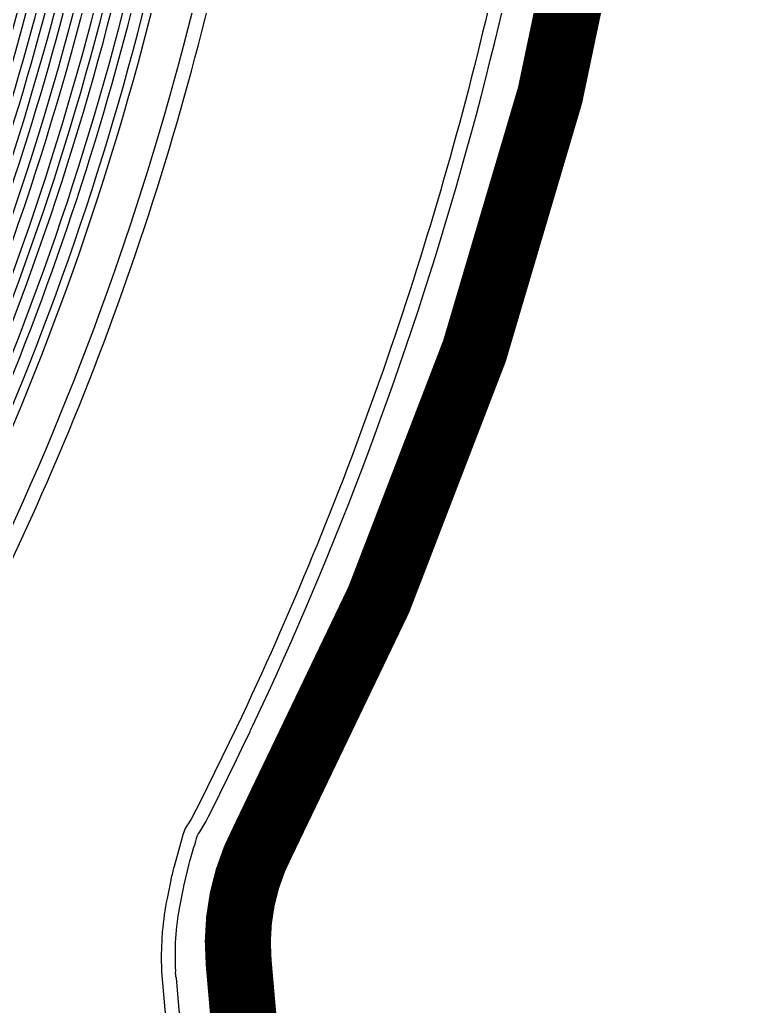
# Model space of a CAD drawing. Extents: x 592 to 965, y 89 to 353.
# Drawn here: x 674.49 to 681.01, y 148.13 to 157.08 of the extents above; entities that cross this region are included whole.
import ezdxf

# ---------------------------------------------------------------- set-up
doc = ezdxf.new("R2010")
doc.units = 0
for name, color, linetype in [('bak_bak_ttr1-bcq8120', 8, 'Continuous'), ('bak_outline', 7, 'Continuous'), ('quyukuang', 5, 'Continuous')]:
    doc.layers.add(name, color=color, linetype=linetype)

msp = doc.modelspace()

# ---------------------------------------------------------------- linework, layer by layer
at = {"layer": 'bak_bak_ttr1-bcq8120'}
for points in [[(673.9996, 131.6772), (673.4184, 138.3529, 0.202802), (673.3463, 138.489), (673.2181, 138.5964, -0.199128), (673.0804, 138.8606), (672.2593, 148.2537, 0.017113), (672.2539, 148.4519, -0.039821), (672.2661, 149.1216, -0.099203), (672.9533, 151.4668, 0.100668), (675.8944, 161.397), (676.3737, 166.876, 0.152457), (673.0656, 182.0024, -0.019293), (673.0643, 182.0049, -0.026028), (672.8267, 182.4844, -0.006369), (672.6688, 182.9035, -0.010433), (672.6684, 182.9048), (672.568, 183.1892, -0.026059), (672.3852, 183.8632, -0.055622), (672.2339, 185.3461), (672.2339, 185.3648)], [(672.3101, 185.3463, 0.093108), (672.7399, 182.931, 0.006371), (672.8972, 182.5134, 0.026097), (673.1321, 182.0399, -0.019203), (673.1334, 182.0374), (673.2033, 181.9132, -0.151027), (676.4497, 166.8693), (675.9704, 161.3904, -0.100695), (673.0193, 151.4286, 0.099104), (672.342, 149.1142, 0.002642), (672.338, 149.0716, -0.010688), (672.3379, 149.0703, 0.037153), (672.33, 148.4566, -0.017231), (672.3355, 148.2518), (673.1563, 138.8673, 0.199163), (673.2671, 138.6549), (673.3997, 138.5435, -0.196143), (673.4943, 138.3596), (674.0755, 131.6839, -0.24441)], [(673.656, 130.3634, 0.134951), (673.7698, 130.4545, -0.010365), (673.7821, 130.4707), (673.9281, 130.6531, 0.117095), (674.0893, 130.9941, 0.092369), (674.1552, 131.6698), (673.566, 138.4172, 0.202571), (673.4816, 138.5768), (673.3631, 138.6739, -0.199679), (673.2388, 138.9119), (672.4141, 148.3471, -0.043095), (672.418, 149.1082, -0.099118), (673.0873, 151.3941, 0.100705), (676.0465, 161.3863), (676.5256, 166.8627, 0.151028), (673.2699, 181.9506, -0.064524), (672.6871, 183.3951, -0.009781), (672.6316, 183.6256, -0.062544), (672.3898, 185.0627, -0.010738), (672.3864, 185.3446, -0.008233), (672.3863, 185.3458)], [(672.9546, 130.255), (673.0528, 130.3501), (673.6636, 131.0781, 0.198766), (673.8471, 131.6605), (673.278, 138.2039, 0.197561), (673.1439, 138.4596), (673.0292, 138.5558, -0.198985), (672.9224, 138.7607), (672.1106, 148.0437, -0.035371), (672.0938, 149.0777), (672.1004, 149.1768, -0.099164), (672.7951, 151.5485, 0.10071), (675.7173, 161.4148), (676.1964, 166.8915, 0.151029), (672.9817, 181.7887, -0.014202), (672.8131, 182.1099, -0.026806), (672.8114, 182.1135, -0.016277), (672.4047, 183.1949, -0.021433), (672.4038, 183.1979, -0.018314), (672.4029, 183.2004), (672.3738, 183.2873, -0.003328), (672.3527, 183.3689, -0.071669), (672.0812, 185.3103, -0.010882), (672.0811, 185.3117)], [(674.3503, 131.4985), (673.7421, 138.4535, 0.199156), (673.6052, 138.716), (673.5239, 138.7841, -0.201314), (673.4113, 139.0028), (672.6035, 148.2382, -0.021495), (672.5786, 148.8009, -0.016298), (672.5937, 149.0771, -0.024188), (672.5944, 149.0818, -0.025234), (672.5945, 149.0869), (672.5959, 149.0983, -0.098851), (673.2448, 151.311, 0.01664), (674.0147, 152.8832, 0.083893), (676.2233, 161.368), (676.703, 166.85, 0.151001), (673.4248, 182.0378, -0.021769), (673.1937, 182.4945), (673.1757, 182.5346, -0.048528), (672.8165, 183.6156), (672.8021, 183.6769, -0.062745), (672.5676, 185.0748, -0.003103), (672.5656, 185.1533, -0.017165), (672.5656, 185.1566)], [(676.6813, 183.9131, -0.03763), (678.5806, 179.824, -0.08198), (678.5837, 179.8163, -0.082842), (678.5865, 179.8084, -0.000472), (678.6043, 179.7609, -0.000382), (678.6175, 179.7254, -0.073603), (680.4413, 171.133, -0.069894), (680.442, 171.126, -0.062907), (680.4422, 171.1197), (680.4537, 170.9212, -0.035614), (680.3852, 166.654), (679.9058, 161.1746, -0.037064), (679.1922, 156.7913, -0.055057), (679.1913, 156.7858, -0.051977), (679.1897, 156.7809, -0.001336), (679.1523, 156.627, -0.061745), (676.5218, 149.7314, 0.144009), (676.276, 148.5123), (676.8542, 141.9033), (676.8541, 141.9008), (677.845, 130.5765, -0.423028)], [(671.7559, 149.234, -0.096675), (672.4942, 151.7075, 0.010848), (672.9913, 152.6938), (673.0775, 152.8749, 0.089488), (675.3634, 161.2753), (675.8573, 166.9214, 0.021032), (675.9539, 169.0602, 0.099026), (673.541, 179.8855, -0.066765), (673.5377, 179.8951, 0.067229), (673.528, 179.9241), (673.1203, 180.7963), (673.0288, 180.9811), (672.8826, 181.2638, 0.004782), (672.8503, 181.3236, -0.019197), (672.849, 181.3261), (672.7252, 181.5504, -0.02358), (672.6873, 181.6262, -0.030149), (671.9327, 183.6668, -0.018673)], [(672.0064, 183.6863, 0.030112), (672.757, 181.6569, 0.023636), (672.7918, 181.5874), (673.0292, 181.1517), (673.2249, 180.755), (673.5994, 179.951, -0.050793), (673.6116, 179.9143, -0.099014), (676.0301, 169.061, -0.021041), (675.9333, 166.9148), (675.4389, 161.2643, -0.089443), (673.1463, 152.8421), (673.0601, 152.661, -0.010846), (672.5616, 151.672, 0.096888), (671.831, 149.2208, 0.05542), (671.8148, 148.5391), (672.6708, 138.7144, 0.197387), (672.8176, 138.4343), (672.9331, 138.3373, -0.198696), (673.0553, 138.1025), (673.6132, 131.7057, -0.197471)], [(672.9577, 183.4657, 0.06453), (673.5134, 182.0876, -0.15105), (676.8037, 166.836), (676.3245, 161.359, -0.100667), (673.3347, 151.2636, 0.099078), (672.6966, 149.0839, -0.029934), (672.6958, 149.078, -0.024023), (672.6951, 149.0733, -0.025292), (672.6949, 149.0682, 0.016225), (672.6802, 148.7999, 0.02145), (672.7047, 148.247), (673.5129, 139.0063, 0.195897), (673.5892, 138.862), (673.6705, 138.7939, -0.199139), (673.8433, 138.4624), (674.4515, 131.5074, -0.043701)], [(674.5393, 131.3917), (673.8974, 138.7314), (673.6506, 138.9384, -0.204166), (673.585, 139.0613), (672.7791, 148.2726, -0.013815), (672.7592, 148.6242, -0.007886), (672.7592, 148.6295, -0.028747), (672.7725, 149.0772, -0.099079), (673.4024, 151.2282, 0.04925), (675.3822, 156.0426, 0.051156), (676.4004, 161.352), (676.8803, 166.837, 0.151035), (673.5769, 182.1303, -0.02147), (673.3563, 182.5674), (673.2931, 182.7135, -0.009537), (673.1895, 182.9767, -0.00749), (673.1877, 182.9813, -0.023126), (673.0314, 183.4849, -0.007378)], [(672.7854, 183.4208, 0.064527), (673.3584, 182.0004, -0.151028), (676.6268, 166.8539), (676.1472, 161.3723, -0.100652), (673.1772, 151.3467, 0.099858), (672.5176, 149.0816, 0.042411), (672.5158, 148.3498), (673.3401, 138.9207, 0.205813), (673.4326, 138.7481), (673.5459, 138.6555, -0.202486), (673.6672, 138.426), (674.2564, 131.6787, -0.092115)], [(672.3328, 183.1689, 0.017099), (672.7636, 182.0286, 0.02755), (672.7934, 181.9677, -0.019357), (672.7949, 181.9653), (672.8972, 181.7833, -0.074734), (672.9276, 181.7017), (672.9432, 181.6294), (673.0466, 181.4441), (673.4682, 180.6411), (673.7589, 180.0608, -0.120663), (676.1707, 167.5857), (675.54, 160.4711, -0.079525), (673.1787, 152.5029, -0.006014), (672.7653, 151.6986, -0.011188), (672.7646, 151.6973, -0.023553), (672.7631, 151.6942, 0.108335), (672.0023, 148.9507), (671.9839, 148.6162), (672.8524, 138.6848, 0.199654), (672.9294, 138.5398), (673.0981, 138.3981, -0.203871), (673.2005, 138.1942), (673.7706, 131.6586, -0.198293)], [(672.4768, 183.2194, 0.016253), (672.8811, 182.1442, 0.014237), (673.0481, 181.8261, -0.151029), (676.2723, 166.8849), (675.7927, 161.4037, -0.100663), (672.8625, 151.513, 0.099115), (672.1764, 149.1712), (672.1699, 149.0731, 0.035525), (672.1869, 148.0454), (672.9984, 138.7673, 0.199015), (673.0781, 138.6142), (673.1929, 138.518, -0.200551), (673.3543, 138.2057), (673.9231, 131.6671, -0.198631)], [(671.9076, 148.6172), (671.942, 149.1748, -0.10023), (672.6979, 151.7343, 0.006003), (673.1097, 152.5354, -0.009108), (673.1101, 152.5363, 0.07953), (675.4645, 160.4819), (676.0957, 167.6056, 0.120524), (673.689, 180.0303), (673.3987, 180.6097, 0.00477), (673.1949, 181.0026, -0.011748), (673.1942, 181.004), (672.9796, 181.4076), (672.8738, 181.5973, -0.084497), (672.8695, 181.6094), (672.8526, 181.6885, 0.075143), (672.8292, 181.7489), (672.7285, 181.9278, -0.029876), (672.6921, 182.0021, -0.017103), (672.2596, 183.1475)], [(673.5216, 183.1037, 0.009854), (673.6236, 182.8449, -0.008348), (673.6257, 182.8396), (673.68, 182.7145, 0.02177), (673.89, 182.2991, -0.008749), (673.8928, 182.2939, -0.048846), (676.0002, 177.5045, -0.101417), (677.2337, 166.7963), (676.7546, 161.3204, -0.100851), (673.7066, 151.0427, 0.097985), (673.1268, 149.0462, 0.029084), (673.1148, 148.6345, -0.007857), (673.1148, 148.6293, 0.013705), (673.1336, 148.2999, -0.009848), (673.1343, 148.2932), (673.9328, 139.1658), (674.1796, 138.9589, -0.204326), (674.2453, 138.8359), (674.8944, 131.4118, -0.043151)], [(676.0006, 147.3862), (675.9137, 148.3861, -0.093847), (675.9079, 148.452), (675.9053, 148.4826, -0.07165), (675.9059, 148.4898), (675.9058, 148.4927, -0.093538), (675.9042, 148.502), (675.9054, 148.6748, -0.028735), (675.9333, 148.9671), (675.938, 148.9989, -0.082977), (675.9391, 149.003), (675.9809, 149.2175), (675.9819, 149.2205), (676.0301, 149.4251, -0.010576), (676.0796, 149.5972), (676.0908, 149.63, -0.127934), (676.1251, 149.7127), (676.1795, 149.8037, 0.006979), (676.5821, 150.6233, -0.076647), (676.6053, 150.6723, 0.082851), (679.5378, 161.0369)], [(675.4085, 130.5221), (675.3329, 132.2187, -0.128336), (675.3342, 132.225), (675.411, 132.3821, -0.191307), (675.4179, 132.3884, 0.941722), (675.2303, 132.9697), (675.0568, 132.9641, -0.159752), (675.0492, 132.9664), (674.8831, 133.0771, -0.231152), (674.8775, 133.0868), (674.3592, 138.9964), (674.0598, 139.2479, -0.202169), (674.0552, 139.2566), (673.2526, 148.4549, -0.014392), (673.2421, 148.7937, -0.010457), (673.2488, 148.9432), (673.2564, 149.0363, -0.099928), (673.8413, 151.0199, 0.013539), (674.4906, 152.328, 0.073346), (676.7202, 159.8771)], [(671.5596, 148.751, -0.014507), (671.5749, 149.016, -0.016161), (671.5751, 149.0182, -0.016268), (671.6106, 149.3137, -0.022725), (671.7056, 149.9324, -0.025688), (671.8777, 150.6111, -0.045915), (672.3593, 151.7785), (672.4563, 151.963, 0.008807), (672.854, 152.7606), (672.8782, 152.811, 0.055503), (674.6797, 157.9954, 0.010914)], [(674.7534, 157.9762, -0.056062), (672.922, 152.726, -0.008808), (672.5229, 151.926), (672.4268, 151.7431, 0.045999), (671.9499, 150.5865, 0.025697), (671.7799, 149.9151, 0.022686), (671.6863, 149.3043, -0.020468), (671.6858, 149.3013, 0.016091), (671.6512, 149.0139, -0.015957), (671.651, 149.0117, 0.014778), (671.6357, 148.7463, 0.028917), (671.6384, 148.6651), (672.523, 138.55, 0.201019), (672.5889, 138.4249), (672.77, 138.2728, -0.198792), (672.9112, 137.9987), (673.4586, 131.7113, -0.198685)], [(678.8547, 157.6682), (678.7171, 157.067, -0.052196), (676.4611, 150.6655, -0.052465), (676.4592, 150.6605, -0.055589), (676.4564, 150.6556, -0.090315), (676.4525, 150.6474), (676.1327, 149.9938), (676.0464, 149.8284), (676.0217, 149.7881, 0.114193), (675.9662, 149.6618), (675.8921, 149.4009, 0.00705), (675.864, 149.2813, -0.042085), (675.8628, 149.2772), (675.8293, 149.1102, 0.028315), (675.786, 148.8095), (675.7762, 148.5918), (675.7796, 148.4444), (675.8721, 147.3823, 0.074198)]]:
    msp.add_lwpolyline(points, format="xyb", dxfattribs=at)
at = {"layer": 'bak_outline', "const_width": 0.6}
msp.add_lwpolyline([(678.0472, 130.6023), (677.7064, 134.4972), (677.6324, 135.3438), (677.5566, 136.2085), (677.4827, 137.0548), (676.4785, 148.5301, -0.144705), (676.704, 149.6414, 0.100411), (680.1083, 161.1574), (680.5876, 166.6363, 0.151026), (676.8252, 184.0722, -0.151039)], format="xyb", dxfattribs=at)
at = {"layer": 'quyukuang', "const_width": 0.001}
msp.add_lwpolyline([(661.7383, 126.7052), (661.7383, 149.9734), (680.4465, 149.9734), (680.4465, 126.7052)], close=True, dxfattribs=at)

doc.saveas('drawing.dxf')
